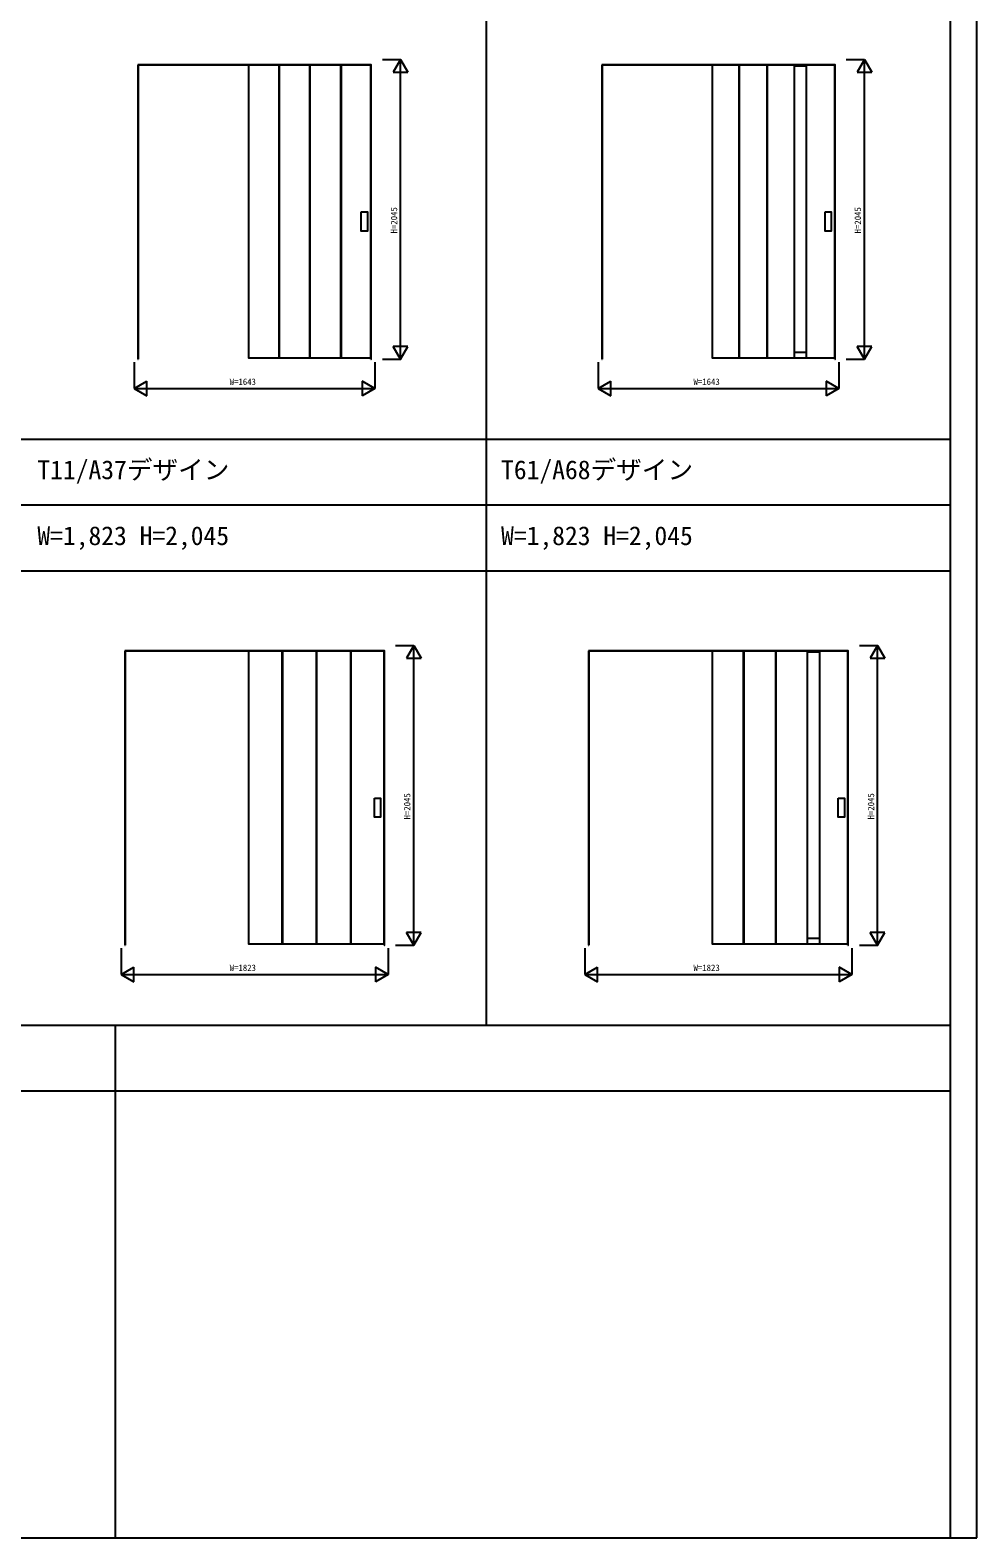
# Model space of a CAD drawing. Units: millimetres, scale not verified. Extents: x -14341 to 14340, y -10000 to 10000.
# Drawn here: x 7876 to 14340, y -10000 to 291 of the extents above; entities that cross this region are included whole.
import ezdxf
from ezdxf.enums import TextEntityAlignment as Align

# ---------------------------------------------------------------- set-up
doc = ezdxf.new("R2010")
doc.units = ezdxf.units.MM
doc.header["$LTSCALE"] = 50
for name, color, linetype in [('0-0_0', 7, 'Continuous'), ('0-1_YKK_A1', 4, 'Continuous'), ('0-4_YKK_F1', 7, 'Continuous'), ('0-5_YKK_N1', 2, 'Continuous')]:
    doc.layers.add(name, color=color, linetype=linetype)
doc.styles.add('ＭＳ ゴシック', font='')
doc.styles.get('ＭＳ ゴシック').set_extended_font_data('MS Gothic')

msp = doc.modelspace()

# ---------------------------------------------------------------- linework, layer by layer
at = {"layer": '0-1_YKK_A1'}
for p, q in [((8611.15, 54.25), (8611.15, -1954.25)), ((8613.65, 54.25), (8613.65, -1954.25)), ((10202.65, 51.75), (8613.65, 51.75)), ((9572.65, 51.75), (9572.65, -1945.25)), ((9575.65, 51.75), (9575.65, -1945.25)), ((9785.15, -1945.25), (9785.15, 51.75)), ((9788.15, -1945.25), (9788.15, 51.75)), ((9997.65, -1945.25), (9997.65, 51.75)), ((10000.65, -1945.25), (10000.65, 51.75)), ((10202.65, -1954.25), (10202.65, 54.25)), ((11778.4, 54.25), (11778.4, -1954.25)), ((11780.9, 54.25), (11780.9, -1954.25)), ((13369.9, 51.75), (11780.9, 51.75)), ((12717.4, -1945.25), (12717.4, 51.75)), ((12720.4, -1945.25), (12720.4, 51.75)), ((12907.4, -1945.25), (12907.4, 51.75)), ((12910.4, -1945.25), (12910.4, 51.75)), ((13094.9, -1945.25), (13094.9, 51.75)), ((13094.9, 46.75), (13174.9, 46.75)), ((13174.9, 51.75), (13174.9, -1945.25)), ((13369.9, -1954.25), (13369.9, 54.25)), ((8611.15, -1954.25), (8613.65, -1954.25)), ((11778.4, -1954.25), (11780.9, -1954.25)), ((13174.9, -1909.25), (13094.9, -1909.25)), ((8521.15, -3945.75), (8521.15, -5954.25)), ((8523.65, -3945.75), (8523.65, -5954.25)), ((10292.65, -3948.25), (8523.65, -3948.25)), ((9595.15, -3948.25), (9595.15, -5945.25)), ((9598.15, -3948.25), (9598.15, -5945.25)), ((9830.15, -5945.25), (9830.15, -3948.25)), ((9833.15, -5945.25), (9833.15, -3948.25)), ((10065.15, -5945.25), (10065.15, -3948.25)), ((10068.15, -5945.25), (10068.15, -3948.25)), ((10292.65, -5954.25), (10292.65, -3945.75)), ((11688.4, -3945.75), (11688.4, -5954.25)), ((11690.9, -3945.75), (11690.9, -5954.25)), ((13459.9, -3948.25), (11690.9, -3948.25)), ((12747.4, -5945.25), (12747.4, -3948.25)), ((12750.4, -5945.25), (12750.4, -3948.25)), ((12967.4, -5945.25), (12967.4, -3948.25)), ((12970.4, -5945.25), (12970.4, -3948.25)), ((13184.9, -5945.25), (13184.9, -3948.25)), ((13184.9, -3953.25), (13264.9, -3953.25)), ((13264.9, -3948.25), (13264.9, -5945.25)), ((13459.9, -5954.25), (13459.9, -3945.75)), ((8521.15, -5954.25), (8523.65, -5954.25)), ((11688.4, -5954.25), (11690.9, -5954.25)), ((13264.9, -5909.25), (13184.9, -5909.25))]:
    msp.add_line(p, q, dxfattribs=at)
for points in [[(10202.65, -1954.25), (10205.15, -1954.25), (10205.15, 54.25), (8611.15, 54.25)], [(9365.65, 51.75), (9365.65, -1945.25), (10202.65, -1945.25)], [(13369.9, -1954.25), (13372.4, -1954.25), (13372.4, 54.25), (11778.4, 54.25)], [(12532.9, 51.75), (12532.9, -1945.25), (13369.9, -1945.25)], [(10292.65, -5954.25), (10295.15, -5954.25), (10295.15, -3945.75), (8521.15, -3945.75)], [(9365.65, -3948.25), (9365.65, -5945.25), (10292.65, -5945.25)], [(13459.9, -5954.25), (13462.4, -5954.25), (13462.4, -3945.75), (11688.4, -3945.75)], [(12532.9, -3948.25), (12532.9, -5945.25), (13459.9, -5945.25)]]:
    msp.add_lwpolyline(points, dxfattribs=at)
for points in [[(10136.65, -950.25), (10178.65, -950.25), (10178.65, -1080.25), (10136.65, -1080.25)], [(13303.9, -950.25), (13345.9, -950.25), (13345.9, -1080.25), (13303.9, -1080.25)], [(10226.65, -4950.25), (10268.65, -4950.25), (10268.65, -5080.25), (10226.65, -5080.25)], [(13393.9, -4950.25), (13435.9, -4950.25), (13435.9, -5080.25), (13393.9, -5080.25)]]:
    msp.add_lwpolyline(points, close=True, dxfattribs=at)
at = {"layer": '0-4_YKK_F1'}
for p, q in [((14159.4, -10000), (14159.4, 10000)), ((14340.42, -10000), (14340.42, 10000)), ((10991.4, -6500), (10991.4, 9500)), ((-14340.6, -2500), (14159.4, -2500)), ((-14340.6, -2950), (14159.4, -2950)), ((-14340.6, -3400), (14159.4, -3400)), ((-14340.6, -6500), (14159.4, -6500)), ((8459.4, -10000), (8459.4, -6500)), ((-14340.6, -6950), (14159.4, -6950)), ((-14340.6, -10000), (14340.42, -10000))]:
    msp.add_line(p, q, dxfattribs=at)
at = {"layer": '0-5_YKK_N1'}
for p, q in [((10280.77, 90.75), (10406.4, 90.75)), ((10405.15, 90.75), (10355.15, 4.15)), ((10355.15, 4.15), (10455.15, 4.15)), ((10405.15, -1954.25), (10405.15, 90.75)), ((10405.15, 90.75), (10455.15, 4.15)), ((13448.02, 90.75), (13573.65, 90.75)), ((13572.4, 90.75), (13522.4, 4.15)), ((13522.4, 4.15), (13622.4, 4.15)), ((13572.4, -1954.25), (13572.4, 90.75)), ((13572.4, 90.75), (13622.4, 4.15)), ((10280.77, -1954.25), (10406.4, -1954.25)), ((10405.15, -1954.25), (10355.15, -1867.65)), ((10455.15, -1867.65), (10355.15, -1867.65)), ((10405.15, -1954.25), (10455.15, -1867.65)), ((13448.02, -1954.25), (13573.65, -1954.25)), ((13572.4, -1954.25), (13522.4, -1867.65)), ((13622.4, -1867.65), (13522.4, -1867.65)), ((13572.4, -1954.25), (13622.4, -1867.65)), ((8586.65, -1974.87), (8586.65, -2155.5)), ((10229.65, -1974.87), (10229.65, -2155.5)), ((11753.9, -1974.87), (11753.9, -2155.5)), ((13396.9, -1974.87), (13396.9, -2155.5)), ((8586.65, -2154.25), (8673.25, -2104.25)), ((8586.65, -2154.25), (10229.65, -2154.25)), ((8586.65, -2154.25), (8673.25, -2204.25)), ((8673.25, -2204.25), (8673.25, -2104.25)), ((10229.65, -2154.25), (10143.05, -2104.25)), ((10143.05, -2104.25), (10143.05, -2204.25)), ((10229.65, -2154.25), (10143.05, -2204.25)), ((11753.9, -2154.25), (11840.5, -2104.25)), ((11753.9, -2154.25), (13396.9, -2154.25)), ((11753.9, -2154.25), (11840.5, -2204.25)), ((11840.5, -2204.25), (11840.5, -2104.25)), ((13396.9, -2154.25), (13310.3, -2104.25)), ((13310.3, -2104.25), (13310.3, -2204.25)), ((13396.9, -2154.25), (13310.3, -2204.25)), ((10370.77, -3909.25), (10496.4, -3909.25)), ((10495.15, -3909.25), (10445.15, -3995.85)), ((10495.15, -5954.25), (10495.15, -3909.25)), ((10495.15, -3909.25), (10545.15, -3995.85)), ((13538.02, -3909.25), (13663.65, -3909.25)), ((13662.4, -3909.25), (13612.4, -3995.85)), ((13662.4, -5954.25), (13662.4, -3909.25)), ((13662.4, -3909.25), (13712.4, -3995.85)), ((10445.15, -3995.85), (10545.15, -3995.85)), ((13612.4, -3995.85), (13712.4, -3995.85)), ((10370.77, -5954.25), (10496.4, -5954.25)), ((10495.15, -5954.25), (10445.15, -5867.65)), ((10545.15, -5867.65), (10445.15, -5867.65)), ((10495.15, -5954.25), (10545.15, -5867.65)), ((13538.02, -5954.25), (13663.65, -5954.25)), ((13662.4, -5954.25), (13612.4, -5867.65)), ((13712.4, -5867.65), (13612.4, -5867.65)), ((13662.4, -5954.25), (13712.4, -5867.65)), ((8496.65, -5974.87), (8496.65, -6155.5)), ((10319.65, -5974.87), (10319.65, -6155.5)), ((11663.9, -5974.87), (11663.9, -6155.5)), ((13486.9, -5974.87), (13486.9, -6155.5)), ((8496.65, -6154.25), (8583.25, -6104.25)), ((8496.65, -6154.25), (10319.65, -6154.25)), ((8496.65, -6154.25), (8583.25, -6204.25)), ((8583.25, -6204.25), (8583.25, -6104.25)), ((10319.65, -6154.25), (10233.05, -6104.25)), ((10233.05, -6104.25), (10233.05, -6204.25)), ((10319.65, -6154.25), (10233.05, -6204.25)), ((11663.9, -6154.25), (11750.5, -6104.25)), ((11663.9, -6154.25), (13486.9, -6154.25)), ((11663.9, -6154.25), (11750.5, -6204.25)), ((11750.5, -6204.25), (11750.5, -6104.25)), ((13486.9, -6154.25), (13400.3, -6104.25)), ((13400.3, -6104.25), (13400.3, -6204.25)), ((13486.9, -6154.25), (13400.3, -6204.25))]:
    msp.add_line(p, q, dxfattribs=at)

# ---------------------------------------------------------------- texts
at = {"layer": '0-0_0', "style": 'ＭＳ ゴシック'}
for s, p in [('T11/A37デザイン', (7924.9, -2812.5)), ('T61/A68デザイン', (11091.4, -2812.5)), ('W=1,823 H=2,045', (7924.9, -3262.5)), ('W=1,823 H=2,045', (11091.4, -3262.5))]:
    msp.add_text(s, height=128.3, dxfattribs=at).set_placement(p, align=Align.BOTTOM_LEFT)
at = {"layer": '0-5_YKK_N1', "style": 'ＭＳ ゴシック'}
for p in [(10395.15, -1096.75), (13562.4, -1096.75), (10485.15, -5096.75), (13652.4, -5096.75)]:
    msp.add_text('H=2045', height=43.99, rotation=90, dxfattribs=at).set_placement(p, align=Align.BOTTOM_LEFT)
for s, p in [('W=1643', (9238.15, -2144.25)), ('W=1643', (12405.4, -2144.25)), ('W=1823', (9238.15, -6144.25)), ('W=1823', (12405.4, -6144.25))]:
    msp.add_text(s, height=43.99, dxfattribs=at).set_placement(p, align=Align.BOTTOM_LEFT)

doc.saveas('drawing.dxf')
